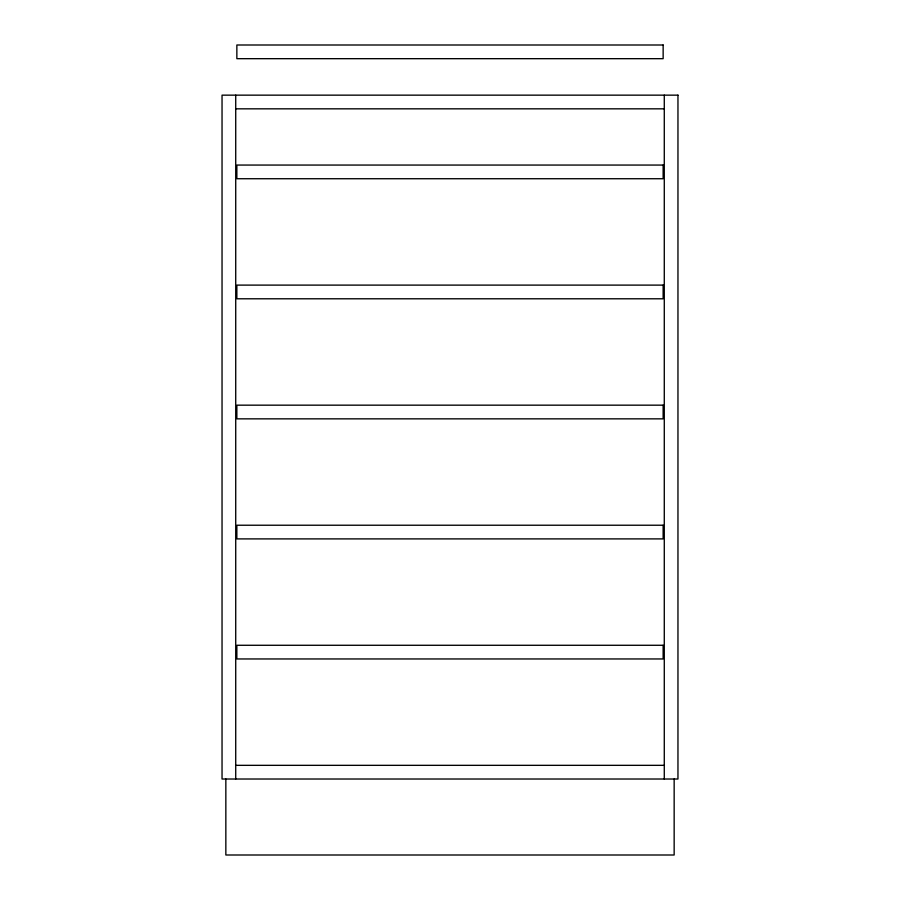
<?xml version="1.0" encoding="UTF-8"?>
<svg xmlns="http://www.w3.org/2000/svg" width="900" height="900" viewBox="0 0 900 900"><rect width="100%" height="100%" fill="white"/><g stroke="black" fill="none" stroke-linecap="round" stroke-linejoin="round"><path stroke-width="1.35" d="M235.721 108.832L664.279 108.832M235.721 765.337L664.279 765.337M674.156 779.018L674.156 855L225.844 855L225.844 779.018M664.279 95.153L664.279 779.018M235.721 95.153L235.721 779.018M663.143 45L236.857 45L236.857 58.68L663.143 58.68L663.143 45M677.959 95.153L222.041 95.153L222.041 779.018L677.959 779.018L677.959 95.153M663.143 165.06L236.857 165.06L236.857 178.729L663.143 178.729L663.143 165.06M663.143 285.109L236.857 285.109L236.857 298.789L663.143 298.789L663.143 285.109M663.143 405.169L236.857 405.169L236.857 418.849L663.143 418.849L663.143 405.169M663.143 525.229L236.857 525.229L236.857 538.898L663.143 538.898L663.143 525.229M663.143 645.278L236.857 645.278L236.857 658.957L663.143 658.957L663.143 645.278"/></g></svg>
